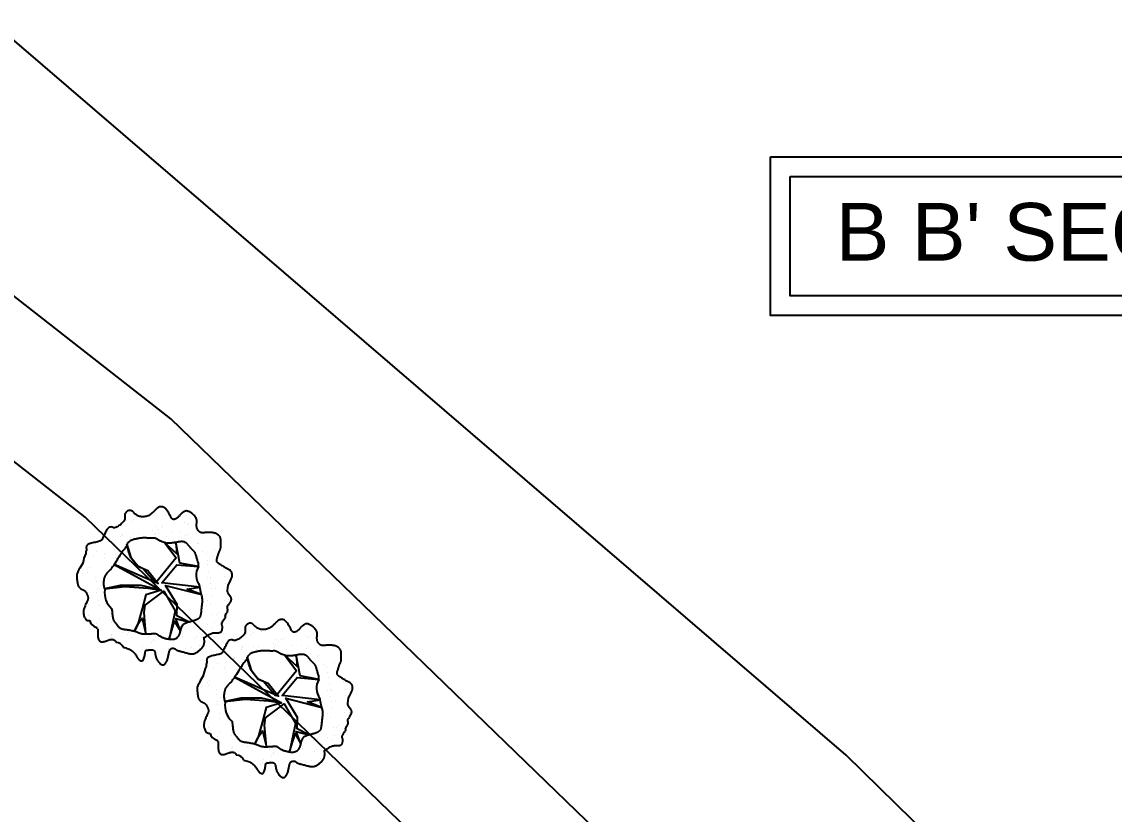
# Model space of a CAD drawing. Header units: millimetres. Extents: x -17017 to 2697, y 1903 to 18260.
# Drawn here: x -16985.79 to -16979.08, y 18241.95 to 18246.82 of the extents above; entities that cross this region are included whole.
import ezdxf

# ---------------------------------------------------------------- set-up
doc = ezdxf.new("R2010")
doc.units = ezdxf.units.MM
doc.linetypes.add('0', pattern=[0])
for name, color, linetype in [('1', 7, 'Continuous'), ('CAY', 94, 'Continuous'), ('OP-MOB-MOVIL', 8, 'Continuous')]:
    doc.layers.add(name, color=color, linetype=linetype)
doc.styles.get("Standard").update_dxf_attribs({"font": 'arial.ttf'})

# ---------------------------------------------------------------- blocks, each defined once
blk = doc.blocks.new('*X24')
at = {"color": 0, "linetype": 'Continuous'}
for p, q in [((45.78, 37.76), (45.78, 37.76)), ((46.5, 37.81), (46.5, 37.81)), ((50.42, 37.71), (50.42, 37.71)), ((53.36, 40.95), (53.36, 40.95)), ((53.54, 38.12), (53.54, 38.12)), ((58.42, 38.76), (58.42, 38.76)), ((64.46, 37.79), (64.46, 37.79)), ((28.46, 32.54), (28.46, 32.54)), ((29.92, 34.81), (29.92, 34.81)), ((34.26, 35.58), (34.26, 35.58)), ((37.39, 35.99), (37.39, 35.99)), ((38.98, 30.15), (38.98, 30.15)), ((42.27, 36.63), (42.27, 36.63)), ((46.13, 35.39), (46.13, 35.39)), ((52.47, 32.33), (52.47, 32.33)), ((53.58, 31.32), (53.58, 31.32)), ((61.83, 35.59), (61.83, 35.59)), ((76.35, 30.22), (76.35, 30.22)), ((22.68, 29.26), (22.68, 29.26)), ((22.83, 28.51), (22.83, 28.51)), ((41.51, 28.54), (41.51, 28.54)), ((77.56, 23.96), (77.56, 23.96)), ((78.88, 28.61), (78.88, 28.61)), ((80.1, 26.08), (80.1, 26.08)), ((15.5, 17.58), (15.5, 17.58)), ((16.4, 21.8), (16.4, 21.8)), ((17.5, 20.79), (17.5, 20.79)), ((86.03, 18.61), (86.03, 18.61)), ((15.33, 11.76), (15.33, 11.76)), ((18.1, 7.64), (18.1, 7.64)), ((10.66, 5.27), (10.66, 5.27)), ((11.3, 0.03), (11.3, 0.03)), ((11.76, 4.25), (11.76, 4.25)), ((13.03, 1.72), (13.03, 1.72)), ((15.71, 0.2), (15.71, 0.2)), ((16.15, 2.13), (16.15, 2.13)), ((86.04, 0.17), (86.04, 0.17)), ((13.84, -1.58), (13.84, -1.58)), ((16.98, -0.53), (16.98, -0.53)), ((86.29, -4.18), (86.29, -4.18)), ((86.78, -4.51), (86.78, -4.51)), ((88.57, -1.44), (88.57, -1.44)), ((89.36, -1.47), (89.36, -1.47)), ((90.47, -2.49), (90.47, -2.49)), ((16.08, -11.36), (16.08, -11.36)), ((18.56, -13.09), (18.56, -13.09)), ((16.15, -14.99), (16.15, -14.99)), ((18.68, -16.6), (18.68, -16.6)), ((83.62, -18.01), (83.62, -18.01)), ((83.84, -22.3), (83.84, -22.3)), ((84.73, -19.02), (84.73, -19.02)), ((87.16, -16.08), (87.16, -16.08)), ((16.46, -22.92), (16.46, -22.92)), ((17.22, -22.54), (17.22, -22.54)), ((18.32, -23.55), (18.32, -23.55)), ((23.54, -28.33), (23.54, -28.33)), ((24.09, -27.9), (24.09, -27.9)), ((24.57, -28.55), (24.57, -28.55)), ((27.21, -27.49), (27.21, -27.49)), ((27.79, -22.41), (27.79, -22.41)), ((32.09, -26.84), (32.09, -26.84)), ((29.51, -33.81), (29.51, -33.81)), ((30.62, -34.82), (30.62, -34.82)), ((32.19, -34.56), (32.19, -34.56)), ((39.68, -29.98), (39.68, -29.98)), ((64.1, -33.77), (64.1, -33.77)), ((77.05, -29.91), (77.05, -29.91)), ((45.77, -40.58), (45.77, -40.58)), ((48.9, -40.17), (48.9, -40.17)), ((51.32, -37.4), (51.32, -37.4)), ((53.78, -39.53), (53.78, -39.53)), ((56.01, -39.98), (56.01, -39.98)), ((61.92, -38.45), (61.92, -38.45)), ((65.05, -38.04), (65.05, -38.04))]:
    blk.add_line(p, q, dxfattribs=at)
blk = doc.blocks.new('*X23')
at = {"color": 0, "linetype": 'Continuous'}
for p, q in [((39.89, 46.41), (39.89, 46.41)), ((45.69, 47.44), (45.69, 47.44)), ((49.85, 47.99), (49.85, 47.99)), ((56.35, 48.85), (56.35, 48.85)), ((61.03, 50.35), (61.03, 50.35)), ((61.5, 47.19), (61.5, 47.19)), ((62, 50.41), (62, 50.41)), ((24.15, 44.61), (24.15, 44.61)), ((27.06, 40.16), (27.06, 40.16)), ((37.95, 43.39), (37.95, 43.39)), ((69.96, 43.11), (69.96, 43.11)), ((71.43, 41.76), (71.43, 41.76)), ((71.65, 39.18), (71.65, 39.18)), ((76.89, 40.25), (76.89, 40.25)), ((80.26, 38.1), (80.26, 38.1)), ((78.39, 35.38), (78.39, 35.38)), ((82.95, 32.04), (82.95, 32.04)), ((85.26, 31.94), (85.26, 31.94)), ((92.41, 30.36), (92.41, 30.36)), ((9.14, 22.82), (9.14, 22.82)), ((86.36, 28.09), (86.36, 28.09)), ((87.83, 26.73), (87.83, 26.73)), ((93.76, 24.54), (93.76, 24.54)), ((8.61, 20.08), (8.61, 20.08)), ((9.99, 22.03), (9.99, 22.03)), ((94.79, 20.36), (94.79, 20.36)), ((92.64, 12.2), (92.64, 12.2)), ((94.27, 9.13), (94.27, 9.13)), ((0, 0), (0, 0)), ((0, 0), (0, 0)), ((94.77, -6.29), (94.77, -6.29)), ((5.68, -9.89), (5.68, -9.89)), ((93.51, -8.4), (93.51, -8.4)), ((95.1, -8.99), (95.1, -8.99)), ((96.58, -10.34), (96.58, -10.34)), ((100.02, -7.55), (100.02, -7.55)), ((3.21, -20.29), (3.21, -20.29)), ((6.56, -15.03), (6.56, -15.03)), ((7.38, -19.74), (7.38, -19.74)), ((8.03, -16.38), (8.03, -16.38)), ((10.66, -23.43), (10.66, -23.43)), ((84.96, -29.61), (84.96, -29.61)), ((86.88, -29.78), (86.88, -29.78)), ((12.14, -29.92), (12.14, -29.92)), ((85.86, -30.12), (85.86, -30.12)), ((87.45, -31.03), (87.45, -31.03)), ((88.92, -32.38), (88.92, -32.38)), ((28, -40.02), (28, -40.02)), ((31.37, -42.17), (31.37, -42.17)), ((74.17, -37.89), (74.17, -37.89)), ((77.82, -39.93), (77.82, -39.93)), ((39.35, -45.08), (39.35, -45.08)), ((40.83, -46.43), (40.83, -46.43)), ((42.92, -46.07), (42.92, -46.07)), ((43.51, -49.91), (43.51, -49.91)), ((64.52, -45.3), (64.52, -45.3)), ((71.83, -45.78), (71.83, -45.78)), ((47.79, -52.8), (47.79, -52.8))]:
    blk.add_line(p, q, dxfattribs=at)
blk = doc.blocks.new('A$C27B57102')
at = {"layer": 'CAY', "linetype": 'Continuous'}
for points in [[(482.5, 930.8), (467.1, 939.1), (454.4, 945.2), (444.1, 949.6), (435.7, 952.5), (429.1, 954.3), (423.7, 955), (419.3, 955.2), (415.5, 954.9), (412.1, 954.6), (408.8, 954.1), (405.8, 953.3), (403, 952.3), (400.3, 951), (397.7, 949.2), (395.1, 947), (392.6, 944.1), (390.2, 940.7), (387.7, 936.9), (385.4, 932.9), (383.2, 928.8), (381.3, 924.9), (379.6, 921.4), (378.3, 918.5), (377.3, 916.3), (376.7, 915), (376.5, 914.5), (376.4, 914.5), (376.4, 914.6), (376.4, 914.8), (376.1, 914.7), (375.5, 914), (374.6, 912.6), (373.1, 910.3), (371.1, 907.1), (368.7, 903.2), (366.1, 898.9), (363.3, 894.3), (360.5, 889.6), (357.6, 885), (354.9, 880.6), (352.3, 876.6), (349.8, 873), (347.5, 869.9), (345.2, 867.2), (342.9, 865), (340.5, 863.2), (338, 861.9), (335.3, 861), (332.3, 860.6), (329.2, 860.6), (325.9, 861), (322.4, 861.6), (318.7, 862.5), (314.9, 863.6), (311, 864.8), (307, 866), (302.9, 867.3), (298.8, 868.5), (294.7, 869.8), (290.7, 871), (286.8, 872.2), (283, 873.5), (279.5, 874.7), (276.2, 876), (273.2, 877.2), (270.5, 878.5), (268, 879.6), (265.5, 880.8), (263.1, 881.8), (260.7, 882.8), (258.1, 883.6), (255.4, 884.3), (252.5, 884.8), (249.4, 885.3), (246, 885.6), (242.5, 885.7), (238.9, 885.9), (235.1, 885.9), (231.2, 886), (227.1, 886), (223.1, 886), (218.9, 885.9), (214.8, 885.9), (210.8, 885.7), (206.9, 885.6), (203.2, 885.3), (199.6, 884.8), (196.4, 884.3), (193.4, 883.6), (190.7, 882.7), (188.2, 881.7), (186, 880.6), (183.9, 879.2), (181.9, 877.8), (180, 876.1), (178.1, 874.3), (176.2, 872.4), (174.4, 870.3), (172.5, 868.1), (170.8, 865.7), (169.1, 863.2), (167.5, 860.6), (166.1, 858), (164.8, 855.2), (163.6, 852.4), (162.6, 849.4), (161.7, 846.4), (160.9, 843.2), (160.3, 839.8), (159.7, 836.3), (159.3, 832.5), (158.9, 828.6), (158.7, 824.5), (158.5, 820.1), (158.4, 815.6), (158.3, 811.1), (158.4, 806.4), (158.5, 801.8), (158.7, 797.3), (158.9, 792.9), (159.3, 788.6), (159.6, 784.5), (160, 780.5), (160.2, 776.7), (160.3, 773), (160.1, 769.5), (159.7, 766.1), (158.9, 763), (157.8, 759.9), (156.4, 757), (154.6, 754.3), (152.6, 751.8), (150.4, 749.5), (148.1, 747.4), (145.6, 745.5), (143.1, 743.8), (140.6, 742.4), (138.2, 741.2), (135.7, 740.1), (133.2, 739.3), (130.7, 738.6), (128.2, 738), (125.7, 737.5), (123.2, 737.2), (120.7, 736.9), (118.2, 736.7), (115.7, 736.6), (113.1, 736.6), (110.5, 736.6), (107.9, 736.7), (105.2, 736.9), (102.4, 737.2), (99.5, 737.5), (96.6, 737.9), (93.6, 738.2), (90.4, 738.3), (87.2, 738.3), (83.8, 738), (80.3, 737.4), (76.6, 736.4), (72.8, 734.9), (68.9, 733), (64.9, 730.6), (60.9, 727.9), (57, 724.9), (53.1, 721.5), (49.4, 717.8), (45.8, 713.9), (42.5, 709.8), (39.5, 705.5), (36.7, 701.1), (34.2, 696.7), (32, 692.4), (30.2, 688.2), (28.7, 684.3), (27.5, 680.7), (26.8, 677.4), (26.4, 674.5), (26.4, 671.8), (26.7, 669.4), (27.3, 667), (28.2, 664.7), (29.4, 662.3), (30.9, 659.9), (32.5, 657.3), (34.4, 654.7), (36.3, 652), (38.2, 649.4), (40.1, 646.9), (41.9, 644.6), (43.6, 642.6), (44.9, 640.9), (46, 639.6), (46.8, 638.5), (47.6, 637.7), (48.3, 637), (49.1, 636.2), (50, 635.4), (51.3, 634.3), (52.9, 632.9), (55, 631.2), (57.5, 629.1), (60.2, 626.7), (63, 624.1), (65.9, 621.3), (68.6, 618.4), (71.1, 615.5), (73.2, 612.6), (74.9, 609.8), (76.1, 607.1), (77, 604.5), (77.5, 602), (77.8, 599.7), (77.8, 597.4), (77.7, 595.4), (77.4, 593.4), (77.1, 591.6), (76.5, 589.9), (75.7, 588.2), (74.4, 586.6), (72.7, 584.8), (70.3, 582.9), (67.2, 580.8), (63.3, 578.4), (58.5, 575.8), (53, 572.9), (47, 569.7), (40.6, 566.2), (34.2, 562.5), (28, 558.6), (22.1, 554.5), (16.7, 550.2), (12.1, 545.8), (8.3, 541.2), (5.2, 536.6), (2.8, 531.9), (1.2, 527.3), (0.3, 522.6), (0, 518.1), (0.4, 513.7), (1.5, 509.5), (3, 505.4), (5, 501.6), (7.2, 498.1), (9.5, 494.8), (11.8, 492), (13.9, 489.5), (15.8, 487.4), (17.3, 485.8), (18.4, 484.6), (19.2, 483.7), (19.7, 483.1), (20, 482.8), (20.2, 482.6), (20.3, 482.5), (20.3, 482.5), (20.3, 482.5), (20.4, 482.4), (20.6, 482.2), (21, 481.9), (21.6, 481.3), (22.6, 480.4), (24, 479.1), (25.8, 477.4), (28.1, 475.3), (30.8, 472.7), (33.9, 469.7), (37.1, 466.3), (40.5, 462.5), (43.9, 458.3), (47.2, 453.7), (50.3, 448.9), (53.2, 443.7), (55.7, 438.3), (57.9, 432.7), (59.7, 426.9), (61.1, 421), (62, 415), (62.5, 409), (62.5, 403.1), (61.9, 397.2), (60.8, 391.5), (59.4, 385.9), (57.6, 380.6), (55.5, 375.7), (53.2, 371.1), (50.8, 366.9), (48.3, 363.2), (45.8, 360), (43.4, 357.3), (40.9, 354.9), (38.6, 352.8), (36.3, 350.8), (34.1, 348.9), (32, 347), (30, 344.9), (28.2, 342.6), (26.6, 340.1), (25.3, 337.5), (24.1, 334.7), (23.2, 331.9), (22.7, 329), (22.4, 326.1), (22.6, 323.3), (23.1, 320.5), (23.9, 317.9), (25, 315.3), (26.4, 312.8), (28, 310.5), (29.7, 308.2), (31.5, 306.1), (33.4, 304.2), (35.2, 302.4), (37.1, 300.8), (39, 299.3), (41, 298.1), (42.9, 297), (44.9, 296.1), (47, 295.5), (49.2, 295), (51.4, 294.8), (53.7, 294.8), (56.1, 294.9), (58.5, 295.1), (61.1, 295.4), (63.7, 295.6), (66.4, 295.8), (69.1, 295.9), (72, 295.8), (74.9, 295.5), (78, 294.8), (81.2, 293.8), (84.5, 292.3), (88.1, 290.3), (91.8, 287.6), (95.7, 284.2), (99.9, 280.1), (104.2, 275.4), (108.4, 270.3), (112.6, 264.9), (116.5, 259.5), (120.1, 254.1), (123.2, 249), (125.7, 244.3), (127.5, 240.3), (128.7, 236.7), (129.4, 233.7), (129.6, 230.9), (129.4, 228.5), (129, 226.2), (128.2, 224.1), (127.3, 221.9), (126.4, 219.7), (125.3, 217.4), (124.2, 215)], [(529.8, 927.7), (551.6, 945.2), (568.2, 948.8), (586, 944), (595.5, 936.9), (603.8, 933.4), (613.4, 924.6)], [(524, 926), (515.7, 926.8), (482.5, 930.8)], [(673.9, 912.1), (656.8, 917.7), (654.8, 920.2), (652.6, 922.5), (650, 924.4), (647.1, 925.9), (643.8, 926.9), (640.1, 927.5), (636.2, 927.7), (632.3, 927.7), (628.3, 927.5), (624.6, 927), (621.1, 926.5), (618, 925.9), (615.5, 925.2), (613.4, 924.6)], [(673.9, 912.1), (674.5, 912.1), (676.7, 912.1), (680.2, 912.1), (684.9, 910.4), (686.2, 908.7), (689.2, 906.5), (694.9, 903.5), (703.5, 897), (710.4, 893.1), (713.3, 892)], [(864.7, 287.8), (866.1, 294.1), (868.1, 301.5), (870.4, 308.8), (873, 315.9), (875.7, 322.4), (878.5, 328.4), (881.5, 333.8), (884.7, 338.8), (888.2, 343.3), (891.8, 347.5), (895.7, 351.3), (900, 354.9), (904.5, 358.2), (909.2, 361.3), (914, 364.4), (918.9, 367.3), (923.7, 370.3), (928.3, 373.3), (932.6, 376.5), (936.6, 379.8), (940, 383.3), (943, 387), (945.2, 390.8), (946.6, 394.6), (947.2, 398.3), (946.7, 401.8), (945.2, 405.1), (942.4, 408.1), (938.3, 410.7), (933.3, 412.9), (927.4, 414.9), (921.2, 416.5), (914.7, 417.8), (908.5, 418.9), (902.6, 419.8), (897.5, 420.5), (893.3, 421.1), (890, 421.6), (887.4, 422.2), (885.5, 422.9), (884.1, 423.9), (883.1, 425.3), (882.3, 427.2), (881.7, 429.7), (881, 432.8), (880.5, 436.5), (879.9, 440.6), (879.5, 445), (879.2, 449.4), (879, 453.9), (879, 458.1), (879.2, 462.1), (879.6, 465.6), (880.3, 468.7), (881.2, 471.3), (882.5, 473.6), (884, 475.6), (885.9, 477.2), (888.1, 478.5), (890.6, 479.6), (893.5, 480.5), (896.7, 481.2), (900.3, 481.8), (904, 482.4), (908, 483), (912.1, 483.7), (916.4, 484.6), (920.7, 485.7), (925.1, 487.1), (929.5, 488.7), (933.8, 490.6), (938.1, 492.8), (942.3, 495.1), (946.3, 497.5), (950.2, 500.2), (953.8, 502.9), (957.2, 505.7), (960.3, 508.6), (963.1, 511.5), (965.5, 514.5), (967.6, 517.4), (969.3, 520.4), (970.6, 523.2), (971.5, 526.1), (971.9, 528.9), (971.8, 531.5), (971.3, 534.2), (970.3, 536.7), (969, 539.1), (967.2, 541.5), (964.9, 543.8), (962.3, 546), (959.3, 548.2), (956, 550.2), (952.3, 552.2), (948.3, 554), (944, 555.8), (939.5, 557.4), (934.8, 558.8), (929.9, 560.2), (924.8, 561.3), (919.7, 562.4), (914.5, 563.4), (909.4, 564.3), (904.4, 565.3), (899.6, 566.2), (895.1, 567.3), (890.8, 568.5), (887, 569.8), (883.5, 571.3), (880.4, 572.9), (877.7, 574.7), (875.4, 576.7), (873.5, 578.8), (872, 581), (870.9, 583.4), (870.1, 586), (869.7, 588.7), (869.6, 591.4), (869.8, 594), (870.2, 596.6), (870.9, 599.1), (871.6, 601.4), (872.5, 603.4), (873.5, 605.1), (874.5, 606.6), (875.6, 607.9), (876.7, 609.1), (877.8, 610.3), (878.8, 611.4), (879.9, 612.7), (880.8, 614.2), (881.7, 615.9), (882.6, 617.8), (883.4, 620.1), (884.3, 622.7), (885.1, 625.7), (886.1, 629.1), (887.1, 633), (888.3, 637.5), (889.6, 642.4), (891.1, 647.7), (892.6, 653.4), (894.1, 659.2), (895.7, 665), (897.2, 670.8), (898.6, 676.3), (900, 681.5), (901.1, 686.3), (902.1, 690.6), (903, 694.6), (903.6, 698.3), (904, 701.8), (904.3, 705.1), (904.3, 708.3), (904.1, 711.4), (903.7, 714.5), (903, 717.7), (902.2, 720.8), (901.1, 723.9), (899.8, 727), (898.4, 730.1), (896.8, 733.2), (895, 736.4), (893, 739.5), (890.9, 742.6), (888.7, 745.7), (886.4, 748.7), (884.1, 751.7), (881.6, 754.7), (879.2, 757.6), (876.7, 760.5), (874.2, 763.2), (871.7, 765.9), (869.1, 768.4), (866.5, 770.8), (863.8, 773.1), (861, 775.2), (858.1, 777.1), (855.1, 778.7), (851.9, 780.2), (848.5, 781.4), (845.1, 782.4), (841.6, 783.2), (838.1, 783.8), (834.6, 784.2), (831.1, 784.5), (827.6, 784.6), (824.2, 784.5), (821, 784.3), (817.9, 784), (815, 783.6), (812.4, 783.3), (810.1, 782.9), (808.2, 782.5), (806.7, 782.2), (805.6, 782), (804.9, 781.9), (804.6, 781.8), (804.5, 781.8), (804.6, 781.8), (804.8, 781.8), (805.1, 781.9), (805.4, 781.9), (805.6, 782), (805.7, 782.2), (805.6, 782.5), (805.3, 783.1), (804.6, 784.1), (803.6, 785.5), (802.2, 787.6), (800.4, 790.3), (798, 793.7), (795.2, 797.7), (792.2, 802.3), (789.1, 807.2), (786, 812.4), (783.1, 817.6), (780.5, 822.9), (778.4, 827.9), (776.9, 832.7), (775.9, 837.2), (775.3, 841.5), (775, 845.7), (774.9, 849.6), (775, 853.5), (775.2, 857.3), (775.2, 861), (775.1, 864.8), (774.9, 868.4), (774.4, 872), (773.8, 875.5), (772.9, 878.7), (771.7, 881.7), (770.3, 884.4), (768.6, 886.8), (766.5, 888.8), (764.3, 890.4), (761.8, 891.8), (759.2, 892.8), (756.5, 893.6), (753.8, 894.3), (751.2, 894.7), (748.6, 895.1), (746.2, 895.4), (743.8, 895.5), (741.6, 895.6), (739.2, 895.5), (736.9, 895.3), (734.3, 894.9), (731.6, 894.3), (728.6, 893.4), (725.4, 892.4), (721.8, 891.2), (713.3, 892)], [(368.4, 748.7), (367.7, 748.5), (365.9, 748.2), (363.8, 747.9), (361.5, 747.7), (359, 747.6), (356.4, 747.5), (353.9, 747.4), (351.5, 747.3), (349.3, 747.3), (347.6, 747.3), (346.3, 747.3), (345.6, 747.3), (345.3, 747.3), (345.2, 747.2), (345.2, 747.1), (345.1, 746.8), (344.5, 746.5), (343.5, 746), (341.7, 745.4), (339.1, 744.5), (335.7, 743.6), (331.8, 742.5), (327.4, 741.3), (322.7, 740.1), (317.9, 738.8), (313.2, 737.5), (308.6, 736.3), (304.4, 735.1), (300.6, 733.9), (297.1, 732.9), (293.9, 731.8), (291, 730.8), (288.4, 729.8), (286, 728.8), (284, 727.8), (282.1, 726.9), (280.5, 725.9), (279, 724.8), (277.6, 723.7), (276.2, 722.5), (274.7, 721.2), (273.2, 719.7), (271.6, 718.1), (269.8, 716.3), (267.9, 714.4), (265.8, 712.3), (263.6, 710.1), (261.3, 707.9), (258.9, 705.7), (256.5, 703.4), (254.1, 701.2), (251.7, 699.1), (249.2, 697), (246.9, 694.9), (244.5, 692.9), (242.2, 691), (240, 689.2), (237.9, 687.4), (235.9, 685.6), (234, 684), (232.3, 682.4), (230.6, 680.8), (229.1, 679.3), (227.7, 677.9), (226.4, 676.5), (225.2, 675.2), (224.2, 674), (223.3, 672.8), (222.5, 671.6), (221.7, 670.4), (221, 669.3), (220.4, 668), (219.7, 666.7), (219.1, 665.2), (218.4, 663.6), (217.6, 661.8), (216.8, 659.8), (216.1, 657.5), (215.4, 654.9), (214.9, 652), (214.5, 648.7), (214.4, 645), (214.5, 640.9), (214.9, 636.3), (215.5, 631.4), (216.3, 626.4), (217.2, 621.4), (218.1, 616.7), (219, 612.5), (219.8, 608.9), (220.5, 606.1), (220.9, 604.2), (221.1, 603.2), (221.2, 602.9), (221.1, 603.1), (221, 603.7), (220.8, 604.6), (220.6, 605.6), (220.4, 606.5), (220.2, 607.2), (220.1, 607.6), (220, 607.7), (220.1, 607.3), (220.2, 606.4), (220.4, 605), (220.6, 602.8), (221, 600), (221.5, 596.3), (222, 592), (222.6, 587.3), (223.2, 582.2), (223.7, 576.9), (224.1, 571.7), (224.3, 566.6), (224.4, 561.9), (224.2, 557.7), (223.8, 553.9), (223.3, 550.4), (222.6, 547.3), (221.8, 544.3), (220.9, 541.4), (220, 538.6), (219, 535.7), (218, 532.7), (217, 529.7), (216, 526.5), (214.9, 523.2), (213.6, 519.9), (212.3, 516.5), (210.8, 513.2), (209.1, 509.8), (207.3, 506.3), (205.3, 502.9), (203.3, 499.6), (201.3, 496.2), (199.3, 492.9), (197.6, 489.6), (196.1, 486.3), (195, 483.1), (194.2, 480), (193.7, 476.9), (193.5, 473.9), (193.5, 470.8), (193.7, 467.8), (193.9, 464.7), (194.1, 461.6), (194.2, 458.5), (194.2, 455.3), (194.1, 452), (193.9, 448.7), (193.6, 445.3), (193.3, 441.7), (193, 438.1), (192.7, 434.4), (192.4, 430.6), (192.2, 426.6), (192, 422.6), (192, 418.4), (192, 414.1), (192.1, 409.7), (192.3, 405.3), (192.6, 400.8), (193, 396.2), (193.6, 391.5), (194.2, 386.8), (195, 382.2), (195.8, 377.5), (196.7, 372.9), (197.6, 368.4), (198.6, 364.1), (199.5, 359.8), (200.5, 355.8), (201.5, 351.9), (202.5, 348.2), (203.6, 344.7), (204.7, 341.3), (205.9, 338), (207.2, 334.9), (208.6, 331.9), (210.1, 329.1), (211.8, 326.3), (213.5, 323.8), (215.3, 321.4), (217.1, 319.2), (219, 317.1), (221, 315.3), (222.9, 313.7), (224.9, 312.4), (226.8, 311.3), (228.8, 310.3), (230.8, 309.4), (232.8, 308.5), (234.9, 307.7), (237, 306.9), (239.2, 306), (241.4, 304.9), (243.6, 303.8), (245.7, 302.7), (247.7, 301.6), (249.5, 300.6), (251, 299.8), (252.1, 299.1), (252.9, 298.6), (253.2, 298.4), (253.2, 298.4), (253.1, 298.5), (253, 298.4), (253.1, 298.2), (253.6, 297.8), (254.7, 296.9), (256.4, 295.5), (259.1, 293.4), (262.6, 290.8), (266.9, 287.7), (272.1, 284), (278, 279.8), (284.7, 275.2), (292.2, 270.2), (300.3, 264.9), (309.1, 259.2), (318.3, 253.3), (327.8, 247.4), (337.2, 241.4), (346.3, 235.6), (354.9, 230.1), (362.8, 225), (369.7, 220.3), (375.4, 216.2), (380.1, 212.6), (384, 209.5), (387.1, 206.7), (389.6, 204.2), (391.8, 201.9), (393.8, 199.7), (395.7, 197.6), (397.7, 195.4), (399.8, 193.1), (402, 190.8), (404.4, 188.6), (406.8, 186.3), (409.3, 184.2), (411.9, 182.1), (414.5, 180), (417.2, 178.2), (420, 176.4), (423, 174.8), (426, 173.2), (429.3, 171.8), (432.8, 170.6), (436.5, 169.4), (440.5, 168.4), (444.8, 167.5), (449.3, 166.7), (454, 166), (458.8, 165.5), (463.7, 165.2), (468.6, 165), (473.4, 165), (478.2, 165.1), (482.7, 165.5), (487.1, 166), (491.5, 166.7), (495.9, 167.7), (500.3, 168.9), (504.8, 170.4), (509.6, 172.2), (511.1, 172.8)], [(470.5, 484.1), (381.9, 407.9), (366, 376.1), (343.7, 357), (311.9, 331.5), (273.7, 318.8), (232.8, 308.5), (311.9, 331.5), (366, 376.1), (391.4, 436.5), (471, 500.1), (442.4, 433.3), (354.9, 230.1), (512.4, 519.1), (483.7, 395.1), (483.7, 267.9), (504.8, 170.4), (490.1, 296.6), (499.6, 439.7), (512.4, 519.1), (541, 423.8), (626.9, 401.5), (722.4, 376.1), (764.6, 355.3), (722.4, 376.1), (684.2, 401.5), (782, 425.4), (649.2, 414.2), (604.6, 420.6), (518.7, 535), (639.6, 605), (813.4, 567.2), (703.3, 601.8), (764.2, 637.7), (687.4, 608.2), (708, 686.1), (671.4, 614.5), (601.4, 617.7), (483.7, 544.6), (540.1, 767.2), (506, 678.1), (493.6, 755.7), (467.8, 522.3), (356.4, 614.5), (368.4, 748.7), (346.9, 633.6), (219.8, 608.9), (289.6, 614.5), (220, 538.6), (315.1, 611.4), (470.5, 484.1)], [(625.5, 214.1), (628.1, 214.7), (635.5, 216), (642.4, 217), (648.6, 217.6), (654.5, 218.1), (660, 218.5), (665.2, 219), (670.2, 219.5), (675, 220.2), (679.7, 221), (684, 221.9), (688.2, 222.9), (692.1, 224.1), (695.7, 225.4), (699, 226.8), (702, 228.3), (704.8, 229.9), (707.4, 231.7), (709.9, 233.5), (712.3, 235.4), (714.7, 237.5), (717.2, 239.5), (719.8, 241.7), (722.5, 243.9), (725.4, 246.2), (728.3, 248.6), (731.3, 251), (734.2, 253.4), (736.9, 255.9), (739.5, 258.5), (741.8, 261.2), (743.9, 263.9), (745.7, 266.7), (747.2, 269.6), (748.5, 272.6), (749.6, 275.8), (750.6, 279.2), (751.5, 282.7), (752.2, 286.5), (752.9, 290.5), (753.6, 294.7), (754.2, 299.1), (754.8, 303.6), (755.4, 308.2), (756.1, 312.9), (756.7, 317.5), (757.4, 322.2), (758.2, 326.8), (759, 331.3), (759.9, 335.7), (760.8, 340), (761.7, 344.1), (762.6, 348), (763.6, 351.8), (764.6, 355.3), (765.5, 358.6), (766.5, 361.7), (767.5, 364.6), (768.5, 367.4), (769.6, 370.1), (770.7, 372.7), (771.8, 375.3), (773, 378), (774.3, 380.7), (775.5, 383.6), (776.8, 386.6), (778, 389.9), (779.1, 393.6), (780, 397.6), (780.9, 402.1), (781.5, 407.2), (781.8, 412.8), (782, 418.9), (782, 425.4), (781.8, 432), (781.5, 438.6), (781.1, 445.1), (780.6, 451.3), (780.2, 457.2), (779.7, 462.5), (779.2, 467.4), (778.9, 471.8), (778.7, 475.8), (778.7, 479.4), (778.9, 482.8), (779.4, 486), (780.2, 489), (781.3, 491.9), (782.8, 494.6), (784.5, 497.3), (786.3, 500), (788.3, 502.7), (790.4, 505.4), (792.4, 508.2), (794.4, 511.1), (796.3, 514), (798.1, 517.1), (799.8, 520.4), (801.3, 523.7), (802.8, 527.2), (804.2, 530.8), (805.5, 534.5), (806.8, 538.3), (808, 542.3), (809.1, 546.3), (810.1, 550.4), (811.1, 554.6), (812, 558.8), (812.7, 563), (813.4, 567.2), (813.9, 571.4), (814.4, 575.5), (814.6, 579.6), (814.7, 583.6), (814.7, 587.5), (814.4, 591.3), (813.8, 595.1), (813.1, 598.9), (812, 602.6), (810.6, 606.2), (808.9, 609.7), (807, 613.1), (804.8, 616.4), (802.2, 619.4), (799.5, 622.3), (796.4, 624.9), (793.1, 627.2), (789.6, 629.3), (785.9, 631.1), (781.9, 632.6), (777.7, 634), (773.4, 635.3), (768.9, 636.5), (764.2, 637.7), (759.4, 638.9), (754.5, 640.2), (749.5, 641.5), (744.6, 643.1), (739.7, 644.8), (735.1, 646.9), (730.7, 649.2), (726.6, 652), (723, 655.1), (719.8, 658.8), (717.1, 662.8), (714.7, 667.2), (712.7, 671.8), (710.9, 676.5), (709.4, 681.3), (708, 686.1), (706.8, 690.8), (705.6, 695.4), (704.4, 699.7), (703.3, 704), (702.2, 708), (701.1, 712), (700, 715.8), (698.9, 719.6), (697.7, 723.3), (696.4, 726.9), (695.1, 730.4), (693.8, 733.9), (692.4, 737.2), (691, 740.3), (689.5, 743.3), (688.1, 746), (686.6, 748.6), (685.2, 750.9), (683.7, 753), (682, 754.9), (680.3, 756.5), (678.4, 758), (676.2, 759.4), (673.8, 760.5), (671, 761.6), (667.9, 762.5), (664.5, 763.3), (660.8, 764), (656.8, 764.7), (652.7, 765.2), (648.3, 765.8), (643.8, 766.3), (639.2, 766.8), (634.6, 767.3), (629.9, 767.7), (625.2, 768.2), (620.6, 768.7), (616, 769.2), (611.5, 769.7), (607.1, 770.2), (602.9, 770.7), (598.8, 771.1), (594.9, 771.6), (591, 772), (587.3, 772.4), (583.5, 772.6), (579.7, 772.8), (575.7, 772.8), (571.7, 772.6), (567.4, 772.3), (562.9, 771.7), (558, 771), (552.6, 770), (546.7, 768.7), (540.1, 767.2), (532.8, 765.3), (524.6, 763.2), (515.4, 760.8), (505.2, 758.2), (493.6, 755.7), (484, 754)], [(750.8, 128.5), (751.8, 128.7), (758, 129.4), (764.2, 129.8), (770.4, 129.9), (776.4, 129.8), (782.2, 129.7), (787.7, 129.7), (792.8, 129.7), (797.5, 130), (801.9, 130.4), (806, 131.1), (809.7, 132), (813.2, 133.2), (816.4, 134.6), (819.3, 136.3), (822, 138.3), (824.4, 140.7), (826.4, 143.4), (828.1, 146.4), (829.4, 149.7), (830.2, 153.5), (830.4, 157.6), (830.1, 162.1), (829.2, 166.9), (827.8, 172.1), (826, 177.4), (824.1, 182.9), (822, 188.5), (820, 194), (818.3, 199.3), (816.8, 204.5), (815.8, 209.3), (815.2, 213.8), (815.2, 218), (815.5, 221.9), (816.4, 225.5), (817.7, 228.8), (819.5, 231.7), (821.8, 234.4), (824.5, 236.7), (827.6, 238.8), (831, 240.6), (833.8, 241.8)], [(141.3, 184.3), (142.1, 184.1), (147.8, 181.9), (154.1, 178.9), (160.8, 175.5), (167.6, 171.9), (174.3, 168.4), (180.5, 165.3), (186.1, 162.9), (191.1, 160.8), (195.4, 159.1), (199.3, 157.3), (202.6, 155.3), (205.6, 152.8), (208.2, 149.6), (210.5, 145.4), (212.6, 140.2), (214.5, 134.1), (216.2, 127.3), (217.8, 120), (219.3, 112.5), (220.8, 105.1), (222.3, 98), (223.8, 91.4), (225.4, 85.6), (227.1, 80.4), (228.8, 76), (230.7, 72.2), (232.6, 69), (234.6, 66.3), (236.6, 64.1), (238.8, 62.3), (241, 61), (243.3, 59.9), (245.6, 59.2), (247.9, 58.8), (250.3, 58.6), (252.6, 58.6), (254.9, 58.7), (257.1, 59), (259.2, 59.4), (261.4, 59.8), (263.7, 60.5), (264.7, 60.8)], [(344.3, 38.1), (346.8, 36.6), (357.2, 30.5), (367.7, 24.5), (377.7, 18.8), (386.8, 13.8), (394.5, 9.7), (401, 6.5), (406.4, 4.1), (411, 2.3), (415.1, 1.2), (418.8, 0.4), (422.3, 0.1), (425.9, 0), (429.8, 0.1), (433.9, 0.3), (438.3, 0.6), (442.8, 1), (447.3, 1.5), (451.9, 2.1), (456.4, 2.7), (460.8, 3.3), (465.1, 4), (469.2, 4.6), (473.2, 5.3), (477, 6.1), (480.5, 7), (483.9, 8.1), (487, 9.4), (490, 10.8), (492.6, 12.5), (495.1, 14.3), (497.4, 16.4), (499.4, 18.6), (501.3, 20.9), (502.9, 23.3), (504.4, 25.8), (505.8, 28.3), (506.9, 30.7), (508, 33.2), (509.1, 35.7), (510.1, 38.1), (511.3, 40.5), (512.5, 42.9), (514, 45.2), (515.7, 47.4), (517.8, 49.5), (520, 51.6), (522.6, 53.6), (525.3, 55.5), (528.2, 57.3), (531.2, 59.1), (534.2, 60.7), (537.4, 62.3), (540.5, 63.8), (543.6, 65.3), (546.7, 66.5), (549.7, 67.6), (552.7, 68.5), (555.7, 69.2), (558.6, 69.7), (561.5, 69.8), (564.3, 69.7), (567.1, 69.2), (570, 68.4), (573.1, 67.3), (576.6, 65.9), (580.4, 64.2), (584.8, 62.2), (589.8, 59.8), (595.4, 57.2), (601.6, 54.4), (608.3, 51.6), (615.3, 48.8), (622.6, 46.3), (630, 44.2), (637.4, 42.5), (644.6, 41.6), (651.7, 41.3), (658.4, 41.8), (664.8, 42.8), (670.8, 44.4), (676.4, 46.4), (681.4, 48.7), (685.8, 51.3), (689.6, 54), (692.6, 56.9), (695.1, 59.8), (696.9, 62.9), (698.3, 66.2), (699.2, 69.6), (699.6, 73.3), (699.7, 77.2), (699.6, 80.3)]]:
    blk.add_lwpolyline(points, dxfattribs=at)
for centre, radius, start, end in [((516, 966), 40.8, 281.22064, 289.72683), ((422.3, 834.8), 101.6, 237.95345, 307.31633), ((886.1, 240.2), 52.3, 114.17706, 178.20629), ((221.9, 219.4), 97.4, 182.2364, 191.96057), ((530.4, 298.5), 127.2, 261.29836, 318.39466), ((248.7, 305), 161.6, 220.90714, 228.35002), ((687.6, 133.1), 54.1, 282.8364, 342.6499), ((796.2, 71.4), 73, 128.45522, 141.36679), ((284.4, 95), 39.5, 240.05833, 275.65651), ((366.2, 205.3), 168.6, 242.47672, 262.53183)]:
    blk.add_arc(centre, radius, start, end, dxfattribs=at)
at = {"layer": 'CAY', "linetype": 'Continuous', "xscale": 9, "yscale": 9, "zscale": 9}
for name in ['*X23', '*X24']:
    blk.add_blockref(name, (20.3, 482.5), dxfattribs=at)

msp = doc.modelspace()

# ---------------------------------------------------------------- linework, layer by layer
at = {"layer": '1', "color": 7, "linetype": 'Continuous'}
for points in [[(-16957.81, 18209.083), (-16967.1148, 18223.2961), (-16971.2968, 18229.3451), (-16979.2044, 18238.8921), (-16984.8766, 18244.3763), (-16995.9244, 18253.0217)], [(-16965.0012, 18226.9047), (-16980.7276, 18242.3111), (-16992.7508, 18252.6368)], [(-16958.7136, 18209.0026), (-16967.7786, 18222.8495), (-16971.9351, 18228.8616), (-16979.7923, 18238.3478), (-16985.4026, 18243.7721), (-16996.4175, 18252.3917)]]:
    msp.add_lwpolyline(points, dxfattribs=at)
at = {"layer": 'OP-MOB-MOVIL', "linetype": '0'}
for points in [[(-16981.1925, 18245.9866), (-16975.8695, 18245.9866), (-16975.8695, 18245.0122), (-16981.1925, 18245.0122)], [(-16981.0714, 18245.8655), (-16975.9906, 18245.8655), (-16975.9906, 18245.1333), (-16981.0714, 18245.1333)]]:
    msp.add_lwpolyline(points, close=True, dxfattribs=at)

# ---------------------------------------------------------------- block references
at = {"layer": 'CAY', "xscale": 0.001, "yscale": 0.001, "zscale": 0.001, "rotation": 270}
for p in [(-16985.4552, 18243.8369), (-16984.7154, 18243.1441)]:
    msp.add_blockref('A$C27B57102', p, dxfattribs=at)

# ---------------------------------------------------------------- texts
at = {"layer": 'OP-MOB-MOVIL', "linetype": '0', "insert": (-16980.7911, 18245.7029), "char_height": 0.354468, "attachment_point": 1}
msp.add_mtext_dynamic_manual_height_columns("B B' SECTION 1/500", width=6.246152, gutter_width=1.7723, heights=[0], dxfattribs=at)

doc.saveas('drawing.dxf')
